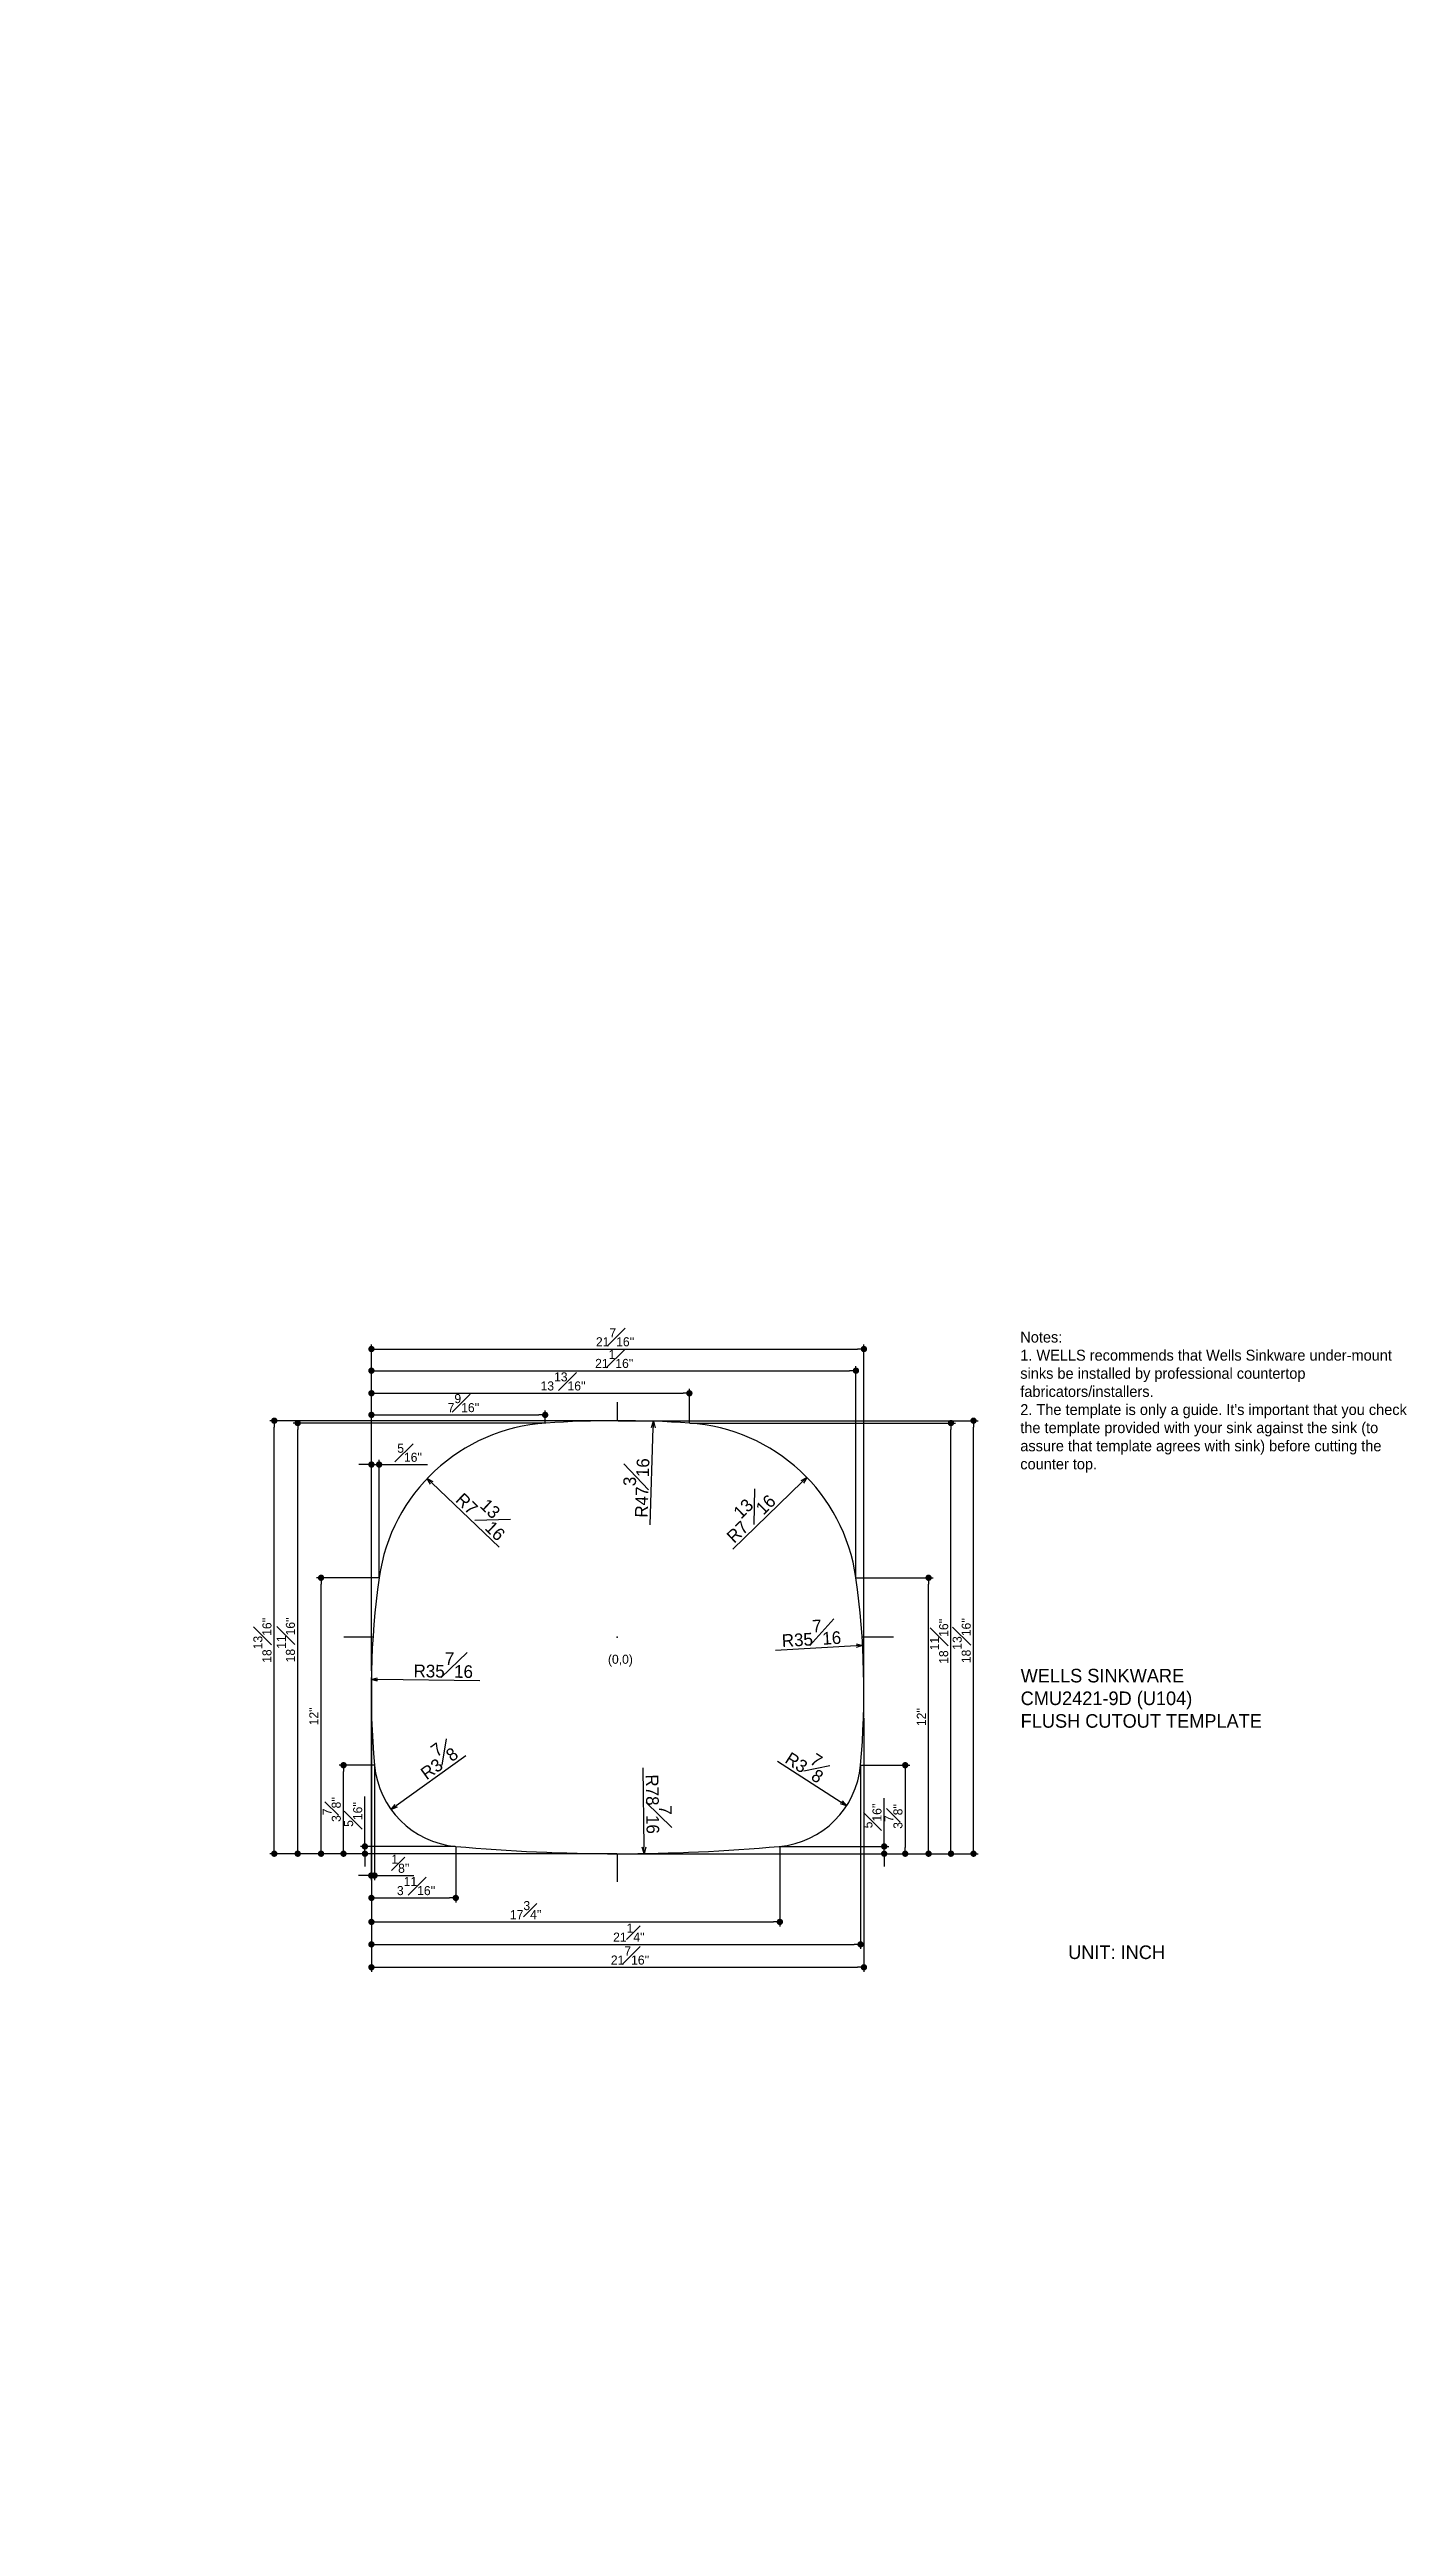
# Model space of a CAD drawing. Header units: millimetres. Extents: x 509 to 2008, y -406 to 2307.
import ezdxf

# ---------------------------------------------------------------- set-up
doc = ezdxf.new("R2010")
doc.units = ezdxf.units.MM
doc.linetypes.add('SOLID', pattern=[0])
doc.layers.get('0').update_dxf_attribs({"linetype": 'CONTINUOUS'})
doc.layers.get('Defpoints').update_dxf_attribs({"linetype": 'CONTINUOUS'})
doc.layers.add('1', color=5, linetype='SOLID')
doc.dimstyles.new('ISO-25', dxfattribs={"dimtxt": 2.5, "dimasz": 2.5, "dimexe": 1.25, "dimexo": 0.625, "dimtad": 1, "dimdsep": 46, "dimtxsty": 'STANDARD', "dimcen": 2.5, "dimadec": 0, "dimazin": 0, "dimtfac": 1, "dimtmove": 0, "dimatfit": 3, "dimfxl": 1, "dimarcsym": 0})

# ---------------------------------------------------------------- blocks, each defined once
blk = doc.blocks.new('_Open30')
at = {"color": 0, "linetype": 'ByBlock', "lineweight": -2}
for p, q in [((-1, 0.27), (0, 0)), ((0, 0), (-1, -0.27)), ((0, 0), (-1, 0))]:
    blk.add_line(p, q, dxfattribs=at)
blk = doc.blocks.new('*D10')
at = {"color": 0, "lineweight": -2}
blk.add_line((984.7, 505.5), (872, 507.1), dxfattribs=at)
at = {"layer": 'Defpoints', "color": 0}
for p in [(865, 507.2, -240), (1764.4, 493.8, -240)]:
    blk.add_point(p, dxfattribs=at)
at = {"color": 0, "lineweight": -2, "xscale": 7, "yscale": 7, "zscale": 7, "rotation": 179.1435618210738}
blk.add_blockref('_Open30', (865, 507.2), dxfattribs=at)
at = {"color": 40, "insert": (944.6, 523.1), "char_height": 14, "attachment_point": 5, "rotation": 359.1436}
blk.add_mtext('R35{\\H1.000000x;\\S7#16;}', dxfattribs=at)
blk = doc.blocks.new('_Dot')
at = {"color": 0, "linetype": 'ByBlock', "lineweight": -2}
blk.add_line((-0.5, 0), (-1, 0), dxfattribs=at)
at = {"color": 0, "linetype": 'ByBlock', "const_width": 0.5}
blk.add_lwpolyline([(-0.25, 0, 1), (0.25, 0, 1)], format="xyb", close=True, dxfattribs=at)
blk = doc.blocks.new('*D11')
at = {"color": 0, "lineweight": -2}
blk.add_line((1006.2, 653.2), (931.8, 724.1), dxfattribs=at)
at = {"layer": 'Defpoints', "color": 0}
for p in [(926.7, 729, -240), (1070.7, 591.6, -240)]:
    blk.add_point(p, dxfattribs=at)
at = {"color": 0, "lineweight": -2, "xscale": 7, "yscale": 7, "zscale": 7, "rotation": 136.3588939516998}
blk.add_blockref('_Open30', (926.7, 729), dxfattribs=at)
at = {"color": 40, "insert": (990.4, 691.7), "char_height": 14, "attachment_point": 5, "rotation": 316.3589}
blk.add_mtext('R7{\\H1.000000x;\\S13#16;}', dxfattribs=at)
blk = doc.blocks.new('*D12')
at = {"color": 0, "lineweight": -2}
blk.add_line((1172.8, 678), (1176.3, 785.2), dxfattribs=at)
at = {"layer": 'Defpoints', "color": 0}
for p in [(1176.6, 792.1, -240), (1136.9, -406.2, -240)]:
    blk.add_point(p, dxfattribs=at)
at = {"color": 0, "lineweight": -2, "xscale": 7, "yscale": 7, "zscale": 7, "rotation": 88.1039085000022}
blk.add_blockref('_Open30', (1176.6, 792.1), dxfattribs=at)
at = {"color": 40, "insert": (1157.1, 718.8), "char_height": 14, "attachment_point": 5, "rotation": 88.1039}
blk.add_mtext('R47{\\H1.000000x;\\S3#16;}', dxfattribs=at)
blk = doc.blocks.new('*D14')
at = {"color": 0, "lineweight": -2}
blk.add_line((1164.8, 409.7), (1166.1, 322), dxfattribs=at)
at = {"layer": 'Defpoints', "color": 0}
for p in [(1136.9, 2306.8, -240), (1166.2, 315, -240)]:
    blk.add_point(p, dxfattribs=at)
at = {"color": 0, "lineweight": -2, "xscale": 7, "yscale": 7, "zscale": 7, "rotation": 270.8441379522841}
blk.add_blockref('_Open30', (1166.2, 315), dxfattribs=at)
at = {"color": 40, "insert": (1182.4, 369.6), "char_height": 14, "attachment_point": 5, "rotation": 270.8441}
blk.add_mtext('R78{\\H1.000000x;\\S7#16;}', dxfattribs=at)
blk = doc.blocks.new('*D15')
at = {"color": 0, "lineweight": -2}
blk.add_line((1313.6, 416.9), (1383.9, 371.6), dxfattribs=at)
at = {"layer": 'Defpoints', "color": 0}
for p in [(1306.6, 421.4, -240), (1389.8, 367.8, -240)]:
    blk.add_point(p, dxfattribs=at)
at = {"color": 0, "lineweight": -2, "xscale": 7, "yscale": 7, "zscale": 7, "rotation": 327.1700006800728}
blk.add_blockref('_Open30', (1389.8, 367.8), dxfattribs=at)
at = {"color": 40, "insert": (1346.9, 415.6), "char_height": 14, "attachment_point": 5, "rotation": 327.17}
blk.add_mtext('R3{\\H1.000000x;\\S7#8;}', dxfattribs=at)
blk = doc.blocks.new('*D16')
at = {"color": 0, "lineweight": -2}
blk.add_line((1264.1, 650.9), (1340.8, 725.4), dxfattribs=at)
at = {"layer": 'Defpoints', "color": 0}
for p in [(1345.8, 730.2, -240), (1203, 591.6, -240)]:
    blk.add_point(p, dxfattribs=at)
at = {"color": 0, "lineweight": -2, "xscale": 7, "yscale": 7, "zscale": 7, "rotation": 44.15855568580037}
blk.add_blockref('_Open30', (1345.8, 730.2), dxfattribs=at)
at = {"color": 40, "insert": (1279.5, 689.6), "char_height": 14, "attachment_point": 5, "rotation": 44.1586}
blk.add_mtext('R7{\\H1.000000x;\\S13#16;}', dxfattribs=at)
blk = doc.blocks.new('*D17')
at = {"color": 0, "lineweight": -2}
blk.add_line((969.3, 423), (892.6, 367.6), dxfattribs=at)
at = {"layer": 'Defpoints', "color": 0}
for p in [(967.2, 421.4, -240), (886.9, 363.5, -240)]:
    blk.add_point(p, dxfattribs=at)
at = {"color": 0, "lineweight": -2, "xscale": 7, "yscale": 7, "zscale": 7, "rotation": 215.8394509341195}
blk.add_blockref('_Open30', (886.9, 363.5), dxfattribs=at)
at = {"color": 40, "insert": (936.1, 420), "char_height": 14, "attachment_point": 5, "rotation": 35.8395}
blk.add_mtext('R3{\\H1.000000x;\\S7#8;}', dxfattribs=at)
blk = doc.blocks.new('*D18')
at = {"color": 0, "lineweight": -2}
blk.add_line((1311.3, 539.4), (1400.4, 544.5), dxfattribs=at)
at = {"layer": 'Defpoints', "color": 0}
for p in [(1407.4, 544.8, -240), (509.4, 493.8, -240)]:
    blk.add_point(p, dxfattribs=at)
at = {"color": 0, "lineweight": -2, "xscale": 7, "yscale": 7, "zscale": 7, "rotation": 3.253149651131153}
blk.add_blockref('_Open30', (1407.4, 544.8), dxfattribs=at)
at = {"color": 40, "insert": (1350.6, 558.6), "char_height": 14, "attachment_point": 5, "rotation": 3.2531}
blk.add_mtext('R35{\\H1.000000x;\\S7#16;}', dxfattribs=at)
blk = doc.blocks.new('*D19')
at = {"color": 0, "lineweight": -2}
for p, q in [((1136.3, 792.8), (752.9, 792.8)), ((757.9, 321.8), (757.9, 785.8)), ((1136.3, 314.8), (752.9, 314.8))]:
    blk.add_line(p, q, dxfattribs=at)
at = {"layer": 'Defpoints', "color": 0}
for p in [(757.9, 792.8), (1136.9, 792.8, -240), (1136.9, 314.8, -240)]:
    blk.add_point(p, dxfattribs=at)
at = {"color": 0, "lineweight": -2, "xscale": 7, "yscale": 7, "zscale": 7}
for p, rotation in [((757.9, 792.8), 90), ((757.9, 314.8), 270)]:
    blk.add_blockref('_Dot', p, dxfattribs=dict(at, rotation=rotation))
at = {"color": 40, "insert": (744.9, 550.4), "char_height": 10, "attachment_point": 5, "rotation": 90}
blk.add_mtext("18{\\H1.000000x;\\S13#16;}''", dxfattribs=at)
blk = doc.blocks.new('*D20')
at = {"color": 0, "lineweight": -2}
for p, q in [((858, 329.8), (858, 377.8)), ((957.7, 322.8), (853, 322.8)), ((1136.3, 314.8), (853, 314.8)), ((858, 314.8), (858, 322.8)), ((858, 307.8), (858, 300.8))]:
    blk.add_line(p, q, dxfattribs=at)
at = {"layer": 'Defpoints', "color": 0}
for p in [(858, 322.8), (958.3, 322.8, -240), (1136.9, 314.8, -240)]:
    blk.add_point(p, dxfattribs=at)
at = {"color": 0, "lineweight": -2, "xscale": 7, "yscale": 7, "zscale": 7}
for p, rotation in [((858, 322.8), 270), ((858, 314.8), 90)]:
    blk.add_blockref('_Dot', p, dxfattribs=dict(at, rotation=rotation))
at = {"color": 40, "insert": (845, 358.1), "char_height": 10, "attachment_point": 5, "rotation": 90}
blk.add_mtext("{\\H1.000000x;\\S5#16;}''", dxfattribs=at)
blk = doc.blocks.new('*D21')
at = {"color": 0, "lineweight": -2}
for p, q in [((867.9, 412.5), (829.4, 412.5)), ((834.4, 321.8), (834.4, 405.5)), ((1136.3, 314.8), (829.4, 314.8))]:
    blk.add_line(p, q, dxfattribs=at)
at = {"layer": 'Defpoints', "color": 0}
for p in [(834.4, 412.5), (868.6, 412.5, -240), (1136.9, 314.8, -240)]:
    blk.add_point(p, dxfattribs=at)
at = {"color": 0, "lineweight": -2, "xscale": 7, "yscale": 7, "zscale": 7}
for p, rotation in [((834.4, 412.5), 90), ((834.4, 314.8), 270)]:
    blk.add_blockref('_Dot', p, dxfattribs=dict(at, rotation=rotation))
at = {"color": 40, "insert": (821.4, 363.6), "char_height": 10, "attachment_point": 5, "rotation": 90}
blk.add_mtext("3{\\H1.000000x;\\S7#8;}''", dxfattribs=at)
blk = doc.blocks.new('*D22')
at = {"color": 0, "lineweight": -2}
for p, q in [((873.1, 619.4), (804.6, 619.4)), ((809.6, 321.8), (809.6, 612.4)), ((1136.3, 314.8), (804.6, 314.8))]:
    blk.add_line(p, q, dxfattribs=at)
at = {"layer": 'Defpoints', "color": 0}
for p in [(809.6, 619.4), (873.7, 619.4, -240), (1136.9, 314.8, -240)]:
    blk.add_point(p, dxfattribs=at)
at = {"color": 0, "lineweight": -2, "xscale": 7, "yscale": 7, "zscale": 7}
for p, rotation in [((809.6, 619.4), 90), ((809.6, 314.8), 270)]:
    blk.add_blockref('_Dot', p, dxfattribs=dict(at, rotation=rotation))
at = {"color": 40, "insert": (801.6, 466.5), "char_height": 10, "attachment_point": 5, "rotation": 90}
blk.add_mtext("12''", dxfattribs=at)
blk = doc.blocks.new('*D23')
at = {"color": 0, "lineweight": -2}
for p, q in [((1057, 790.2), (778.8, 790.2)), ((783.8, 321.8), (783.8, 783.2)), ((1136.3, 314.8), (778.8, 314.8))]:
    blk.add_line(p, q, dxfattribs=at)
at = {"layer": 'Defpoints', "color": 0}
for p in [(783.8, 790.2), (1057.6, 790.2, -240), (1136.9, 314.8, -240)]:
    blk.add_point(p, dxfattribs=at)
at = {"color": 0, "lineweight": -2, "xscale": 7, "yscale": 7, "zscale": 7}
for p, rotation in [((783.8, 790.2), 90), ((783.8, 314.8), 270)]:
    blk.add_blockref('_Dot', p, dxfattribs=dict(at, rotation=rotation))
at = {"color": 40, "insert": (770.8, 550.9), "char_height": 10, "attachment_point": 5, "rotation": 90}
blk.add_mtext("18{\\H1.000000x;\\S11#16;}''", dxfattribs=at)
blk = doc.blocks.new('*D24')
at = {"color": 0, "lineweight": -2}
for p, q in [((1137.5, 792.8), (1534.9, 792.8)), ((1529.9, 321.8), (1529.9, 785.8)), ((1137.5, 314.8), (1534.9, 314.8))]:
    blk.add_line(p, q, dxfattribs=at)
at = {"layer": 'Defpoints', "color": 0}
for p in [(1136.9, 792.8, -240), (1529.9, 792.8), (1136.9, 314.8, -240)]:
    blk.add_point(p, dxfattribs=at)
at = {"color": 0, "lineweight": -2, "xscale": 7, "yscale": 7, "zscale": 7}
for p, rotation in [((1529.9, 792.8), 90), ((1529.9, 314.8), 270)]:
    blk.add_blockref('_Dot', p, dxfattribs=dict(at, rotation=rotation))
at = {"color": 40, "insert": (1516.9, 550), "char_height": 10, "attachment_point": 5, "rotation": 90}
blk.add_mtext("18{\\H1.000000x;\\S13#16;}''", dxfattribs=at)
blk = doc.blocks.new('*D25')
at = {"color": 0, "lineweight": -2}
for p, q in [((1431.3, 329.8), (1431.3, 376.2)), ((1316.1, 322.8), (1436.3, 322.8)), ((1401.9, 314.8), (1436.3, 314.8)), ((1431.3, 314.8), (1431.3, 322.8)), ((1431.3, 307.8), (1431.3, 300.8))]:
    blk.add_line(p, q, dxfattribs=at)
at = {"layer": 'Defpoints', "color": 0}
for p in [(1315.5, 322.8, -240), (1401.2, 314.8), (1431.3, 314.8)]:
    blk.add_point(p, dxfattribs=at)
at = {"color": 0, "lineweight": -2, "xscale": 7, "yscale": 7, "zscale": 7}
for p, rotation in [((1431.3, 322.8), 270), ((1431.3, 314.8), 90)]:
    blk.add_blockref('_Dot', p, dxfattribs=dict(at, rotation=rotation))
at = {"color": 40, "insert": (1418.3, 356.5), "char_height": 10, "attachment_point": 5, "rotation": 90}
blk.add_mtext("{\\H1.000000x;\\S5#16;}''", dxfattribs=at)
blk = doc.blocks.new('*D26')
at = {"color": 0, "lineweight": -2}
for p, q in [((1405.8, 412.5), (1459.5, 412.5)), ((1454.5, 405.5), (1454.5, 321.8)), ((1401.9, 314.8), (1459.5, 314.8))]:
    blk.add_line(p, q, dxfattribs=at)
at = {"layer": 'Defpoints', "color": 0}
for p in [(1405.2, 412.5, -240), (1401.2, 314.8), (1454.5, 314.8)]:
    blk.add_point(p, dxfattribs=at)
at = {"color": 0, "lineweight": -2, "xscale": 7, "yscale": 7, "zscale": 7}
for p, rotation in [((1454.5, 412.5), 90), ((1454.5, 314.8), 270)]:
    blk.add_blockref('_Dot', p, dxfattribs=dict(at, rotation=rotation))
at = {"color": 40, "insert": (1441.5, 356), "char_height": 10, "attachment_point": 5, "rotation": 90}
blk.add_mtext("3{\\H1.000000x;\\S7#8;}''", dxfattribs=at)
blk = doc.blocks.new('*D27')
at = {"color": 0, "lineweight": -2}
for p, q in [((1400.7, 619.4), (1485.3, 619.4)), ((1480.3, 321.8), (1480.3, 612.4)), ((1401.9, 314.8), (1485.3, 314.8))]:
    blk.add_line(p, q, dxfattribs=at)
at = {"layer": 'Defpoints', "color": 0}
for p in [(1400.1, 619.4, -240), (1480.3, 619.4), (1401.2, 314.8)]:
    blk.add_point(p, dxfattribs=at)
at = {"color": 0, "lineweight": -2, "xscale": 7, "yscale": 7, "zscale": 7}
for p, rotation in [((1480.3, 619.4), 90), ((1480.3, 314.8), 270)]:
    blk.add_blockref('_Dot', p, dxfattribs=dict(at, rotation=rotation))
at = {"color": 40, "insert": (1472.3, 465.7), "char_height": 10, "attachment_point": 5, "rotation": 90}
blk.add_mtext("12''", dxfattribs=at)
blk = doc.blocks.new('*D28')
at = {"color": 0, "lineweight": -2}
for p, q in [((1216.8, 790.2), (1510, 790.2)), ((1505, 321.8), (1505, 783.2)), ((1401.9, 314.8), (1510, 314.8))]:
    blk.add_line(p, q, dxfattribs=at)
at = {"layer": 'Defpoints', "color": 0}
for p in [(1216.2, 790.2, -240), (1505, 790.2), (1401.2, 314.8)]:
    blk.add_point(p, dxfattribs=at)
at = {"color": 0, "lineweight": -2, "xscale": 7, "yscale": 7, "zscale": 7}
for p, rotation in [((1505, 790.2), 90), ((1505, 314.8), 270)]:
    blk.add_blockref('_Dot', p, dxfattribs=dict(at, rotation=rotation))
at = {"color": 40, "insert": (1492, 549.3), "char_height": 10, "attachment_point": 5, "rotation": 90}
blk.add_mtext("18{\\H1.000000x;\\S11#16;}''", dxfattribs=at)
blk = doc.blocks.new('*D30')
at = {"color": 0, "lineweight": -2}
for p, q in [((865, 506.6), (865, 285.7)), ((868.6, 411.9), (868.6, 285.7)), ((858, 290.7), (851, 290.7)), ((865, 290.7), (868.6, 290.7)), ((875.6, 290.7), (911.9, 290.7))]:
    blk.add_line(p, q, dxfattribs=at)
at = {"layer": 'Defpoints', "color": 0}
for p in [(865, 507.2), (868.6, 412.5, -240), (868.6, 290.7)]:
    blk.add_point(p, dxfattribs=at)
at = {"color": 0, "lineweight": -2, "xscale": 7, "yscale": 7, "zscale": 7}
blk.add_blockref('_Dot', (865, 290.7), dxfattribs=at)
at = {"color": 0, "lineweight": -2, "xscale": 7, "yscale": 7, "zscale": 7, "rotation": 180}
blk.add_blockref('_Dot', (868.6, 290.7), dxfattribs=at)
at = {"color": 40, "insert": (897.2, 303.7), "char_height": 10, "attachment_point": 5}
blk.add_mtext("{\\H1.000000x;\\S1#8;}''", dxfattribs=at)
blk = doc.blocks.new('*D31')
at = {"color": 0, "lineweight": -2}
for p, q in [((865.2, 515.5), (865.2, 261)), ((958.3, 322.2), (958.3, 261)), ((872.2, 266), (951.3, 266))]:
    blk.add_line(p, q, dxfattribs=at)
at = {"layer": 'Defpoints', "color": 0}
for p in [(865.2, 516.1, -240), (958.3, 322.8, -240), (958.3, 266)]:
    blk.add_point(p, dxfattribs=at)
at = {"color": 0, "lineweight": -2, "xscale": 7, "yscale": 7, "zscale": 7, "rotation": 180}
blk.add_blockref('_Dot', (865.2, 266), dxfattribs=at)
at = {"color": 0, "lineweight": -2, "xscale": 7, "yscale": 7, "zscale": 7}
blk.add_blockref('_Dot', (958.3, 266), dxfattribs=at)
at = {"color": 40, "insert": (914.5, 279), "char_height": 10, "attachment_point": 5}
blk.add_mtext("3{\\H1.000000x;\\S11#16;}''", dxfattribs=at)
blk = doc.blocks.new('*D32')
at = {"color": 0, "lineweight": -2}
for p, q in [((865.2, 515.5), (865.2, 234.5)), ((1316.1, 322.2), (1316.1, 234.5)), ((872.2, 239.5), (1309.1, 239.5))]:
    blk.add_line(p, q, dxfattribs=at)
at = {"layer": 'Defpoints', "color": 0}
for p in [(865.2, 516.1, -240), (1316.1, 322.8), (1316.1, 239.5)]:
    blk.add_point(p, dxfattribs=at)
at = {"color": 0, "lineweight": -2, "xscale": 7, "yscale": 7, "zscale": 7, "rotation": 180}
blk.add_blockref('_Dot', (865.2, 239.5), dxfattribs=at)
at = {"color": 0, "lineweight": -2, "xscale": 7, "yscale": 7, "zscale": 7}
blk.add_blockref('_Dot', (1316.1, 239.5), dxfattribs=at)
at = {"color": 40, "insert": (1035.5, 252.5), "char_height": 10, "attachment_point": 5}
blk.add_mtext("17{\\H1.000000x;\\S3#4;}''", dxfattribs=at)
blk = doc.blocks.new('*D33')
at = {"color": 0, "lineweight": -2}
for p, q in [((865.2, 515.5), (865.2, 209.7)), ((1405.2, 411.9), (1405.2, 209.7)), ((872.2, 214.7), (1398.2, 214.7))]:
    blk.add_line(p, q, dxfattribs=at)
at = {"layer": 'Defpoints', "color": 0}
for p in [(865.2, 516.1, -240), (1405.2, 412.5, -240), (1405.2, 214.7)]:
    blk.add_point(p, dxfattribs=at)
at = {"color": 0, "lineweight": -2, "xscale": 7, "yscale": 7, "zscale": 7, "rotation": 180}
blk.add_blockref('_Dot', (865.2, 214.7), dxfattribs=at)
at = {"color": 0, "lineweight": -2, "xscale": 7, "yscale": 7, "zscale": 7}
blk.add_blockref('_Dot', (1405.2, 214.7), dxfattribs=at)
at = {"color": 40, "insert": (1149.5, 227.7), "char_height": 10, "attachment_point": 5}
blk.add_mtext("21{\\H1.000000x;\\S1#4;}''", dxfattribs=at)
blk = doc.blocks.new('*D34')
at = {"color": 0, "lineweight": -2}
for p, q in [((1408.9, 464.4), (1408.9, 184.4)), ((865.2, 353.1), (865.2, 184.4)), ((872.2, 189.4), (1401.9, 189.4))]:
    blk.add_line(p, q, dxfattribs=at)
at = {"layer": 'Defpoints', "color": 0}
for p in [(1408.9, 465.1), (865.2, 353.8), (1408.9, 189.4)]:
    blk.add_point(p, dxfattribs=at)
at = {"color": 0, "lineweight": -2, "xscale": 7, "yscale": 7, "zscale": 7, "rotation": 180}
blk.add_blockref('_Dot', (865.2, 189.4), dxfattribs=at)
at = {"color": 0, "lineweight": -2, "xscale": 7, "yscale": 7, "zscale": 7}
blk.add_blockref('_Dot', (1408.9, 189.4), dxfattribs=at)
at = {"color": 40, "insert": (1150.7, 202.4), "char_height": 10, "attachment_point": 5}
blk.add_mtext("21{\\H1.000000x;\\S7#16;}''", dxfattribs=at)
blk = doc.blocks.new('*D35')
at = {"color": 0, "lineweight": -2}
for p, q in [((865.2, 516.7), (865.2, 876.9)), ((872.2, 871.9), (1401.9, 871.9)), ((1408.9, 465.1), (1408.9, 876.9))]:
    blk.add_line(p, q, dxfattribs=at)
at = {"layer": 'Defpoints', "color": 0}
for p in [(1408.9, 871.9), (865.2, 516.1, -240), (1408.9, 464.4)]:
    blk.add_point(p, dxfattribs=at)
at = {"color": 0, "lineweight": -2, "xscale": 7, "yscale": 7, "zscale": 7, "rotation": 180}
blk.add_blockref('_Dot', (865.2, 871.9), dxfattribs=at)
at = {"color": 0, "lineweight": -2, "xscale": 7, "yscale": 7, "zscale": 7}
blk.add_blockref('_Dot', (1408.9, 871.9), dxfattribs=at)
at = {"color": 40, "insert": (1134.2, 884.9), "char_height": 10, "attachment_point": 5}
blk.add_mtext("21{\\H1.000000x;\\S7#16;}''", dxfattribs=at)
blk = doc.blocks.new('*D36')
at = {"color": 0, "lineweight": -2}
for p, q in [((858.2, 744.4), (851.2, 744.4)), ((865.2, 745), (865.2, 749.4)), ((865.2, 744.4), (873.7, 744.4)), ((873.7, 620), (873.7, 749.4)), ((880.7, 744.4), (927, 744.4))]:
    blk.add_line(p, q, dxfattribs=at)
at = {"layer": 'Defpoints', "color": 0}
for p in [(865.2, 744.4), (873.7, 744.4), (873.7, 619.4, -240)]:
    blk.add_point(p, dxfattribs=at)
at = {"color": 0, "lineweight": -2, "xscale": 7, "yscale": 7, "zscale": 7}
blk.add_blockref('_Dot', (865.2, 744.4), dxfattribs=at)
at = {"color": 0, "lineweight": -2, "xscale": 7, "yscale": 7, "zscale": 7, "rotation": 180}
blk.add_blockref('_Dot', (873.7, 744.4), dxfattribs=at)
at = {"color": 40, "insert": (907.4, 757.4), "char_height": 10, "attachment_point": 5}
blk.add_mtext("{\\H1.000000x;\\S5#16;}''", dxfattribs=at)
blk = doc.blocks.new('*D37')
at = {"color": 0, "lineweight": -2}
for p, q in [((865.2, 745), (865.2, 804.2)), ((872.2, 799.2), (1050, 799.2)), ((1057, 790.8), (1057, 804.2))]:
    blk.add_line(p, q, dxfattribs=at)
at = {"layer": 'Defpoints', "color": 0}
for p in [(1057, 799.2), (1057, 790.2), (865.2, 744.4)]:
    blk.add_point(p, dxfattribs=at)
at = {"color": 0, "lineweight": -2, "xscale": 7, "yscale": 7, "zscale": 7, "rotation": 180}
blk.add_blockref('_Dot', (865.2, 799.2), dxfattribs=at)
at = {"color": 0, "lineweight": -2, "xscale": 7, "yscale": 7, "zscale": 7}
blk.add_blockref('_Dot', (1057, 799.2), dxfattribs=at)
at = {"color": 40, "insert": (966.8, 812.2), "char_height": 10, "attachment_point": 5}
blk.add_mtext("7{\\H1.000000x;\\S9#16;}''", dxfattribs=at)
blk = doc.blocks.new('*D38')
at = {"color": 0, "lineweight": -2}
for p, q in [((865.2, 745), (865.2, 828.1)), ((872.2, 823.1), (1209.2, 823.1)), ((1216.2, 790.8), (1216.2, 828.1))]:
    blk.add_line(p, q, dxfattribs=at)
at = {"layer": 'Defpoints', "color": 0}
for p in [(1216.2, 823.1), (1216.2, 790.2, -240), (865.2, 744.4)]:
    blk.add_point(p, dxfattribs=at)
at = {"color": 0, "lineweight": -2, "xscale": 7, "yscale": 7, "zscale": 7, "rotation": 180}
blk.add_blockref('_Dot', (865.2, 823.1), dxfattribs=at)
at = {"color": 0, "lineweight": -2, "xscale": 7, "yscale": 7, "zscale": 7}
blk.add_blockref('_Dot', (1216.2, 823.1), dxfattribs=at)
at = {"color": 40, "insert": (1076.8, 836.1), "char_height": 10, "attachment_point": 5}
blk.add_mtext("13{\\H1.000000x;\\S13#16;}''", dxfattribs=at)
blk = doc.blocks.new('*D39')
at = {"color": 0, "lineweight": -2}
for p, q in [((865.2, 785.2), (865.2, 853)), ((872.2, 848), (1393.1, 848)), ((1400.1, 620), (1400.1, 853))]:
    blk.add_line(p, q, dxfattribs=at)
at = {"layer": 'Defpoints', "color": 0}
for p in [(1400.1, 848), (865.2, 784.6), (1400.1, 619.4, -240)]:
    blk.add_point(p, dxfattribs=at)
at = {"color": 0, "lineweight": -2, "xscale": 7, "yscale": 7, "zscale": 7, "rotation": 180}
blk.add_blockref('_Dot', (865.2, 848), dxfattribs=at)
at = {"color": 0, "lineweight": -2, "xscale": 7, "yscale": 7, "zscale": 7}
blk.add_blockref('_Dot', (1400.1, 848), dxfattribs=at)
at = {"color": 40, "insert": (1133.3, 861), "char_height": 10, "attachment_point": 5}
blk.add_mtext("21{\\H1.000000x;\\S1#16;}''", dxfattribs=at)

msp = doc.modelspace()

# ---------------------------------------------------------------- linework, layer by layer
at = {"color": 1}
for p, q in [((1136.88748, 792.80507, -240), (1136.88748, 813.26819, -240)), ((866.89083, 553.80507, -240), (834.71151, 553.80507, -240)), ((1441.42016, 553.80507, -240), (1406.88414, 553.80507, -240)), ((1136.88748, 283.81769, -240), (1136.88748, 314.80507, -240))]:
    msp.add_line(p, q, dxfattribs=at)
msp.add_point((1136.66811, 553.80507, -240), dxfattribs=at)
at = {"layer": '1', "color": 7, "lineweight": 30}
for centre, radius, start, end in [((1070.74971, 591.61558, -240), 199, 93.792183, 171.973589), ((1136.88748, -406.19493, -240), 1199, 86.207817, 93.792183), ((1203.02525, 591.61558, -240), 199, 8.026411, 86.207817), ((1764.38748, 493.80507, -240), 899.5, 171.973589, 185.187414), ((509.38748, 493.80507, -240), 899.5, 354.812586, 8.026411), ((967.1661, 421.42881, -240), 99, 185.187414, 264.856105), ((1306.60886, 421.42881, -240), 99, 275.143895, 354.812586), ((1136.88748, 2306.80507, -240), 1992, 264.856105, 275.143895)]:
    msp.add_arc(centre, radius, start, end, dxfattribs=at)

# ---------------------------------------------------------------- texts
at = {"color": 0, "insert": (1581.53945, 891.06181), "char_height": 6, "width": 444.5092624, "attachment_point": 1}
msp.add_mtext("{\\H2x;\\C4;Notes: \\P1. WELLS recommends that Wells Sinkware under-mount sinks be installed by professional countertop fabricators/installers. \\P2. The template is only a guide. It's important that you check the template provided with your sink against the sink (to assure that template agrees with sink) before cutting the counter top.}", dxfattribs=at)
at = {"insert": (1126.30791, 534.44515), "char_height": 10, "width": 75.2506914, "attachment_point": 1}
msp.add_mtext('{\\C1;(0,0)}', dxfattribs=at)
at = {"color": 102, "char_height": 15, "attachment_point": 1}
for s, insert, width in [('WELLS SINKWARE\\PCMU2421-9D (U104)\\PFLUSH CUTOUT TEMPLATE', (1581.94021, 518.85595), 475.0116), ('{\\C3;UNIT: INCH}', (1634.36968, 213.52252), 239.2728778)]:
    msp.add_mtext(s, dxfattribs=dict(at, insert=insert, width=width))

# ---------------------------------------------------------------- dimensions: what is measured, and where the dimension line sits
at = {"color": 102}
for center, mpoint, picture, middle in [((1136.88748, 2306.80507, -240), (1166.23453, 315.02126, -240), '*D14', (1165.43407, 369.3487)), ((1136.88748, -406.19493, -240), (1176.5588, 792.14859, -240), '*D12', (1174.11345, 718.2826)), ((1070.74971, 591.61558, -240), (926.73801, 728.95322, -240), '*D11', (978.67926, 679.41912)), ((1203.02525, 591.61558, -240), (1345.79078, 730.2482, -240), '*D16', (1291.32534, 677.35947)), ((509.38748, 493.80507, -240), (1407.43799, 544.8496, -240), '*D18', (1351.52823, 541.67173)), ((1764.38748, 493.80507, -240), (864.98797, 507.25, -240), '*D10', (944.32255, 506.06404)), ((967.1661, 421.42881, -240), (886.91068, 363.46273, -240), '*D17', (946.04038, 406.17034)), ((1306.60886, 421.42881, -240), (1389.79686, 367.75614, -240), '*D15', (1337.7069, 401.36444))]:
    dim = msp.add_radius_dim(center=center, mpoint=mpoint, dimstyle='ISO-25', override={"dimtxt": 14, "dimasz": 7, "dimexe": 5, "dimgap": 3, "dimdec": 4, "dimlfac": 0.03937, "dimlunit": 5, "dimblk1": 'Dot', "dimblk2": 'Open30', "dimsah": 1, "dimclrt": 40, "dimfrac": 1}, dxfattribs=at)
    dim.commit()
    dim.dimension.update_dxf_attribs({"geometry": picture, "text_midpoint": middle, "dimtype": 164})
for base, p1, p2, picture, middle in [((1408.9096, 871.89834), (865.16352, 516.08784, -240), (1408.9096, 464.43038), '*D35', (1134.23899, 871.89834)), ((1400.07581, 847.99255), (865.16352, 784.62037), (1400.07581, 619.40186, -240), '*D39', (1133.28195, 847.99255)), ((1216.18667, 823.13053), (865.16352, 744.36483), (1216.18667, 790.17987, -240), '*D38', (1076.81667, 823.13053)), ((1056.9633, 799.22474), (865.16352, 744.36483), (1056.9633, 790.17987), '*D37', (966.75722, 799.22474)), ((958.29004, 265.96556), (865.16352, 516.08784, -240), (958.29004, 322.82752, -240), '*D31', (914.47161, 265.96556)), ((1316.10992, 239.48783), (865.16352, 516.08784, -240), (1316.10992, 322.82752), '*D32', (1035.4502, 239.48783)), ((1405.20339, 214.73691), (865.16352, 516.08784, -240), (1405.20339, 412.47784, -240), '*D33', (1149.51574, 214.73691)), ((868.57158, 290.71647), (864.98797, 507.25), (868.57158, 412.47784, -240), '*D30', (897.23825, 290.71647)), ((1408.9096, 189.41039), (865.16352, 353.77087), (1408.9096, 465.05538), '*D34', (1150.66791, 189.41039))]:
    dim = msp.add_linear_dim(base=base, p1=p1, p2=p2, dimstyle='ISO-25', override={"dimtxt": 10, "dimasz": 7, "dimexe": 5, "dimgap": 3, "dimdec": 4, "dimlfac": 0.03937, "dimlunit": 5, "dimpost": "''", "dimblk1": 'Dot', "dimblk2": 'Dot', "dimsah": 1, "dimclrt": 40, "dimfrac": 1}, dxfattribs=at)
    dim.commit()
    dim.dimension.update_dxf_attribs({"geometry": picture, "text_midpoint": middle, "dimtype": 160})
for base, p1, p2, picture, middle in [((757.93863, 792.80507), (1136.88748, 314.80507, -240), (1136.88748, 792.80507, -240), '*D19', (757.93863, 550.36508)), ((783.77216, 790.17987), (1136.88748, 314.80507, -240), (1057.5883, 790.17987, -240), '*D23', (783.77216, 550.90283)), ((1529.87288, 792.80507), (1136.88748, 314.80507, -240), (1136.88748, 792.80507, -240), '*D24', (1529.87288, 549.98828)), ((1504.95454, 790.17987), (1401.23333, 314.80507), (1216.18667, 790.17987, -240), '*D28', (1504.95454, 549.27693)), ((809.60569, 619.40186), (1136.88748, 314.80507, -240), (873.69916, 619.40186, -240), '*D22', (809.60569, 466.47692)), ((1480.27602, 619.40186), (1401.23333, 314.80507), (1400.07581, 619.40186, -240), '*D27', (1480.27602, 465.66657)), ((1454.46774, 314.80507), (1405.20339, 412.47785, -240), (1401.23333, 314.80507), '*D26', (1454.46774, 356.01167)), ((858.03562, 322.82752), (1136.88748, 314.80507, -240), (958.29004, 322.82752, -240), '*D20', (858.03562, 358.1115)), ((1431.32929, 314.80507), (1315.48492, 322.82752, -240), (1401.23333, 314.80507), '*D25', (1431.32929, 356.49418))]:
    dim = msp.add_linear_dim(base=base, p1=p1, p2=p2, angle=90, dimstyle='ISO-25', override={"dimtxt": 10, "dimasz": 7, "dimexe": 5, "dimgap": 3, "dimdec": 4, "dimlfac": 0.03937, "dimlunit": 5, "dimpost": "''", "dimblk1": 'Dot', "dimblk2": 'Dot', "dimsah": 1, "dimclrt": 40, "dimfrac": 1}, dxfattribs=at)
    dim.commit()
    dim.dimension.update_dxf_attribs({"geometry": picture, "text_midpoint": middle, "dimtype": 160})
dim = msp.add_linear_dim(base=(873.69916, 744.36483), p1=(865.16352, 744.36483), p2=(873.69916, 619.40186, -240), dimstyle='ISO-25', override={"dimtxt": 10, "dimasz": 7, "dimexe": 5, "dimgap": 3, "dimdec": 4, "dimlfac": 0.03937, "dimlunit": 5, "dimpost": "''", "dimblk1": 'Dot', "dimblk2": 'Dot', "dimsah": 1, "dimclrt": 40, "dimfrac": 1}, dxfattribs=at)
dim.commit()
dim.dimension.update_dxf_attribs({"geometry": '*D36', "text_midpoint": (907.36582, 757.36483)})
dim = msp.add_linear_dim(base=(834.38107, 412.47784), p1=(1136.88748, 314.80507, -240), p2=(868.57158, 412.47784, -240), angle=90, dimstyle='ISO-25', override={"dimtxt": 10, "dimasz": 7, "dimexe": 5, "dimgap": 3, "dimdec": 4, "dimlfac": 0.03937, "dimlunit": 5, "dimpost": "''", "dimblk1": 'Dot', "dimblk2": 'Dot', "dimsah": 1, "dimclrt": 40, "dimfrac": 1}, dxfattribs=at)
dim.commit()
dim.dimension.update_dxf_attribs({"geometry": '*D21', "text_midpoint": (821.38107, 363.64146)})

doc.saveas('drawing.dxf')
